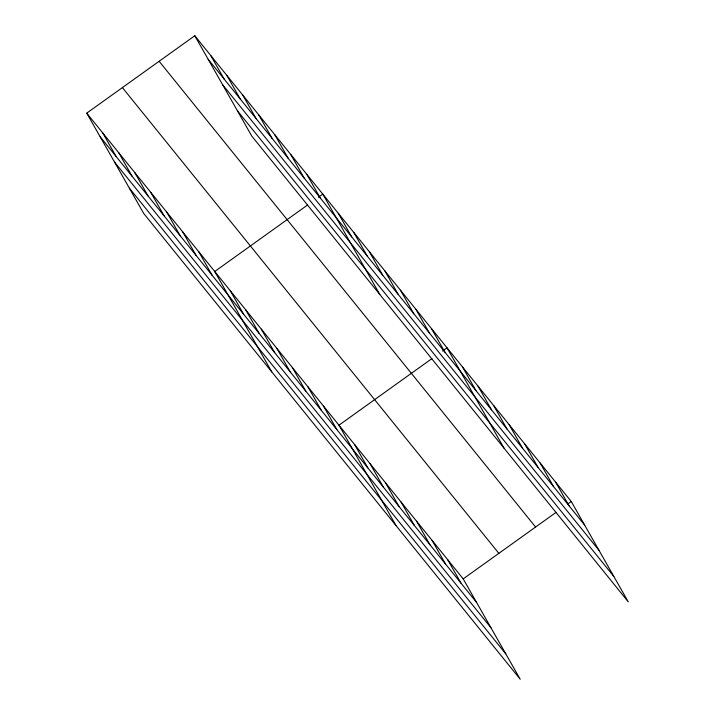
<?xml version="1.0" encoding="UTF-8"?>
<svg xmlns="http://www.w3.org/2000/svg" width="715" height="715" viewBox="0 0 715 715"><rect width="100%" height="100%" fill="white"/><g stroke="black" fill="none" stroke-linecap="round" stroke-linejoin="round"><path stroke-width="1.07" d="M86.73 113.14L463.195 578.882L520.216 679.25L143.751 213.508L86.73 113.14L194.784 35.75L571.249 501.492L628.271 601.86L251.805 136.118L194.784 35.75M307.629 204.955L214.732 271.494L271.745 371.854M318.327 197.295L322.787 194.105L379.799 294.473M431.86 358.653L338.964 425.184L395.985 525.552M442.558 350.994L447.018 347.803L504.03 448.171M463.195 578.882L556.1 512.351M567.683 504.048L571.249 501.492M208.172 59.309L584.638 525.06M222.571 84.656L599.036 550.407M237.407 110.771L613.872 576.513M159.132 61.284L535.598 527.035M122.39 87.596L498.856 553.347M100.118 136.699L476.583 602.45M114.516 162.046L490.982 627.788M129.352 188.161L505.818 653.903M555.725 482.285L569.104 505.845M540.191 463.07L553.58 486.638M524.667 443.863L538.046 467.422M509.134 424.647L522.522 448.207M493.609 405.432L506.989 429M478.076 386.225L491.464 409.784M462.542 367.01L475.931 390.578M431.485 328.587L444.873 352.146M415.96 309.381L429.349 332.94M400.427 290.165L413.815 313.724M384.902 270.949L398.282 294.517M369.369 251.743L382.757 275.302M353.845 232.527L367.224 256.086M338.311 213.32L351.7 236.88M306.789 174.308L320.168 197.876M290.782 154.512L304.17 178.08M274.783 134.724L288.172 158.283M258.785 114.927L272.174 138.487M242.787 95.131L256.167 118.699M226.789 75.334L240.169 98.902M210.782 55.547L224.17 79.106M447.67 559.675L461.05 583.234M432.137 540.46L445.525 564.019M416.613 521.244L429.992 544.812M401.079 502.037L414.468 525.597M385.555 482.822L398.934 506.39M370.021 463.615L383.41 487.174M354.497 444.399L367.876 467.959M323.439 405.977L336.819 429.536M307.906 386.761L321.294 410.33M292.372 367.555L305.761 391.114M276.848 348.339L290.236 371.898M261.315 329.123L274.703 352.692M245.79 309.917L259.179 333.476M230.257 290.701L243.645 314.269M198.734 251.698L212.114 275.257M182.727 231.901L196.116 255.461M166.729 212.105L180.117 235.673M150.731 192.317L164.119 215.876M134.733 172.521L148.121 196.08M118.735 152.724L132.114 176.292M102.737 132.927L116.116 156.496"/></g></svg>
